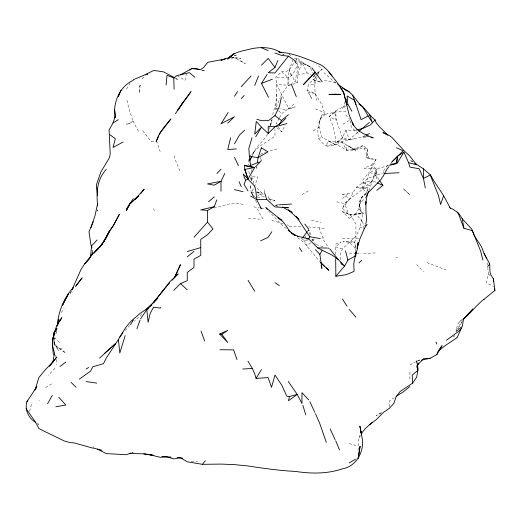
<?xml version="1.0" encoding="UTF-8"?>
<svg xmlns="http://www.w3.org/2000/svg" width="521" height="521" viewBox="0 0 521 521"><rect width="100%" height="100%" fill="white"/><g stroke="black" fill="none" stroke-linecap="round" stroke-linejoin="round"><path stroke-width="0.39" stroke-dasharray="2.6 1.95" d="M335.687 254.339L335.693 246.765L341.209 242.024L334.502 244.525M355.934 226.602L355.928 238.397L354.749 241.998L355.85 251.845M389.662 406.673L389.669 400.675L394.39 397.562M293.102 59.453L289.122 70.302L288.106 77.916L288.133 85.691L297.341 82.839L297.452 75.109L301.959 62.787L295.029 58.339L292.678 57.753M280.721 96.672L281.711 94.457L287.911 85.184L288.106 77.505L281.718 71.716L275.811 77.225C277.276 88.212 277.322 99.726 274.964 110.524M140.032 85.561L139.771 93.142L139.739 85.672L140.442 85.737L139.739 85.672M340.454 259.614L339.985 255.485L342.238 248.992L355.934 236.384L359.907 228.029L362.681 214.952L362.206 213.773L350.496 214.808L348.686 214.333L342.434 208.335C345.964 199.23 356.006 195.434 362.675 189.006L363.052 182.669L367.917 178.117L376.169 175.61L377.282 174.45L382.564 173.708M388.64 165.509L376.169 169.038L364.153 168.159L371.883 164.825L376.169 169.038L377.282 174.45L370.483 170.588L376.032 159.595L369.428 158.749L366.1 157.537L367.631 154.581L367.852 148.739L362.681 145.646L355.934 150.165L346.895 145.248L342.434 142.129L335.687 144.864L322.193 137.407C319.529 130.374 317.856 121.601 322.199 114.88L337.419 111.768L346.328 111.123M346.452 150.146L346.895 145.248L355.934 150.165L346.452 150.146L342.434 142.129L328.94 141.237L327.852 140.663L326.406 146.362L335.687 144.864L328.94 141.237M251.409 180.553L251.643 175.316M276.788 94.347L276.045 101.706L272.522 115.252M316.312 75.903C313.147 81.016 315.146 87.834 315.153 93.461L321.796 104.747L325.065 114.425L320.005 119.289L319.073 122.363L317.823 130.875L318.253 138.417L324.876 145.483L336.54 144.421L346.628 150.243L357.393 148.667L367.852 148.739L366.1 157.537L376.032 159.595L371.883 164.825L370.483 170.588M253.597 196.827L251.317 192.646L250.542 188.263L250.953 184.441M251.363 180.618L251.78 176.795L257.954 176.958L254.723 186.238L251.317 192.646L253.87 196.704M250.542 188.263L250.966 185.053M358.025 450.45C358.982 445.266 357.81 440.011 360.096 435.028M256.716 166.785L256.488 168.322L257.081 166.928M248.778 159.543L248.211 164.962M56.737 331.011L56.333 333.225L56.763 330.907M376.169 178.736L376.169 169.038L374.879 175.838L369.422 185.645L362.675 182.773L356.598 187.163L352.873 192.809L350.066 198.976L342.707 194.411L342.434 194.971M270.419 125.756L271.617 119.752M186.466 73.357L185.001 80.306L176.873 75.61M487.832 267.221L488.307 273.961L486.412 282.844L493.582 286.491M366.817 192.223L367.787 187.723L356.598 187.163L362.675 189.006L366.817 192.698M313.942 74.536L309.435 66.447L301.19 62.572L298.077 67.678L294.958 81.465L292.229 83.152M264.147 192.405L264.981 188.804M54.308 338.188L53.963 339.646L54.764 345.078L58.508 350.705L54.119 341.724M378.871 179.511L376.169 175.61L369.428 172.002L367.917 178.117L362.675 189.006L367.787 187.723L367.924 191.494M311.975 99.075L307.09 90.328L308.699 83.914L315.264 77.818M270.51 125.73L272.079 119.628L268.901 130.478M383.287 173.141L383.69 171.643M458.291 329.63L457.138 330.633L456.083 330.301L457.952 323.593L461.573 319.744M29.573 411.264L32.081 402.323M342.434 137.173L341.698 139.608L335.687 142.975L335.055 135.773L333.427 127.046L329.155 116.541L335.687 110.914L345.11 105.678M369.044 190.686L376.169 169.038M317.107 77.29L314.515 84.962L308.699 83.914M318.142 74.223L318.917 71.918L322.193 69.078L316.579 64.441M267.677 134.092C263.47 141.803 255.153 146.714 252.216 155.466M355.934 224.245L350.496 214.808L342.434 211.624L349.187 218.475L350.496 214.808L355.934 213.864L363.612 213.512L358.956 208.407C359.112 202.903 360.525 196.678 365.742 193.812M311.18 67.456L304.205 63.425L296.41 57.538L297.263 64.838L295.205 70.53L291.246 76.099L288.106 77.505L275.811 77.225M345.084 101.888L342.31 108.804L345.977 105.724M319.073 122.363L322.199 114.88M278.116 110.498L275.72 108.44L280.057 98.143M364.231 228.732L362.681 221.783M71.266 291.434L69.964 294.352L71.273 291.682M305.873 235.98L303.925 240.174L307.201 246.075L311.578 241.679M308.139 231.077L308.784 229.676L311.324 235.596M355.615 130.191L353.349 130.751L345.944 130.217L342.434 137.772L335.687 142.975L360.441 137.433L368.673 136.756M126.531 89.143L130.042 83.197M252.281 155.655L254.417 151.539L249.898 155.877M276.807 127.782L281.718 131.898L285.195 125.183M359.216 437.979L360.675 435.237M279.139 118.326L276.195 123.744L277.739 123.659M279.503 117.648L281.711 113.585L287.266 109.56L279.569 108.811M461.743 322.336L457.138 330.633L455.966 331.584L459.437 328.601M316.748 75.239L318.917 71.918L317.641 72.914M301.19 62.572L295.212 61.068L289.122 70.302L285.697 71.52L281.718 71.716M456.083 330.301L462.83 320.239M61.185 312.659L64.174 308.484M383.619 170.79L387.181 165.873L389.044 164.597M334.736 112.217L335.687 110.914L336.234 120.247L329.155 116.541L334.736 112.217L335.687 118.514L342.434 137.772L349.181 139.745L357.699 132.406M307.813 230.953L308.784 229.676L309.5 234.398M342.434 208.335L349.181 199.53L344.668 203.652L335.687 201.562M141.705 313.955L140.025 316.097L134.281 321.197M54.998 368.314L48.323 375.341M362.681 180.136L369.428 172.002M125.177 330.555L129.768 325.417M366.621 196.189L359.249 204.278L362.206 213.773L355.934 213.864L349.187 218.475M454.507 335.413L453.407 336.546L457.132 337.621M253.831 152.236C259.321 144.747 268.068 141.79 274.971 136.001L274.971 128.68M312.131 241.132L313.225 240.031L312.587 238.553M342.238 248.992L335.693 246.765M142.07 78.892L145.73 75.369M409.825 194.62L403.156 188.602L409.91 194.919L409.89 194.561M257.465 196.287L261.477 192.581L255.85 187.293M366.66 192.972L361.411 197.733L360.004 200.005L358.956 208.407L355.934 213.864L362.642 221.861M293.785 104.154L288.771 108.694L288.908 109.13L295.212 106.864L288.771 108.694L276.684 84.513L287.911 85.184M365.989 193.76L361.411 197.733L358.956 208.407L362.206 213.773M458.864 329.129L460.597 327.624M460.017 328.106L461.749 326.615M362.675 189.006L372.424 180.722L376.618 182.578M316.781 73.468L313.167 76.392L316.996 73.409M317.38 72.979L322.193 69.078M342.44 198.39L349.187 193.004M459.242 321.9L461.56 320.207M313.199 130.947L319.523 126.811M288.133 85.691L291.545 83.575M45.568 387.604L52.321 383.489M409.903 365.065L415.302 361.906M343.059 124.096L350.314 119.908L351.18 127.196L358.663 133.825M302.076 194.639L308.614 190.627M381.626 412.593L376.169 415.576L381.567 412.678M138.378 131.292L133.285 121.413L127.013 124.734L126.538 123.822M359.907 228.029L364.225 225.847M362.681 136.743L365.377 135.473M126.961 124.213L133.285 121.413M260.428 154.307L266.023 151.871M349.181 146.271L353.082 149.468L362.681 145.646L369.428 158.749M131.78 452.664L133.285 452.072L131.813 452.619M38.828 400.916L39.335 400.734M417.399 360.851L420.401 359.803M362.675 182.773L372.424 180.722M213.994 208.016C223.796 206.023 233.76 200.585 243.769 204.792M318.253 138.417L322.193 137.407M276.97 148.98L268.725 150.973M297.452 75.109L307.116 72.901L312.672 75.786M278.715 204.538L274.971 205.32L278.813 206.55L274.248 204.903M418.239 360.786L419.828 360.454M257.302 197.57L264.29 196.196L261.477 192.581L257.569 192.607M231.311 58.209L234.489 57.59L241.008 58.365L231.845 57.811M342.707 194.411L352.873 192.809M231.532 58L234.489 57.59L245.398 63.621L238.501 59.811M314.384 239.002L311.968 239.308L311.03 238.149M363.599 253.538L375.993 252.9M343.573 139.381L354.117 138.99M349.187 242.18L354.749 241.998L355.928 249.103L349.187 242.18L342.948 241.607L354.749 241.998M191.187 461.665L197.472 461.456M342.44 238.618L355.928 238.397L359.08 238.911M307.8 240.116L303.925 240.174L300.005 237.556M311.675 240.057L313.225 240.031L315.452 244.388M368.614 136.704L363.749 136.756L367.696 137.205M231.637 57.61L234.489 57.59M253.812 196.397L251.317 192.646L256.788 192.614M289.201 226.16L300.793 226.407M54.015 342.785L54.764 345.078L59.062 348.536L62.058 348.66M349.285 253.063L355.732 253.434M356.54 253.48L361.372 253.753M248.543 218.273L259.354 219.165M324.485 228.309L308.712 226.941M275.72 108.44L278.8 108.739M324.27 80.41L335.693 82.663M253.753 206.817L258.983 207.872M395.888 257.198L397.438 257.491M262.109 208.55L263.665 208.888M311.382 220.292L321.17 222.434M201.581 70.315L205.372 71.149L201.588 70.088M353.082 149.468L355.934 150.165M349.181 443.592L355.934 445.488M283.053 223.743L271.187 220.123M286.915 224.851L288.465 225.3M316.201 244.616L323.697 246.889M327.442 248.029L328.946 248.484L322.199 237.804M320.702 82.142L312.463 79.433L321.04 82.272M427.005 262.604L446.165 270.041M176.118 78.795L177.635 79.374L175.577 78.222M307.09 90.328L315.153 93.461L308.699 92.36L311.994 99.088M174.411 78.104L177.635 79.374M315.472 108.863L323.196 112.191L325.065 114.425M342.434 211.624L348.686 214.333L344.668 203.652M309.435 66.447L301.959 62.787L307.116 72.901M283.02 54.119L284.381 54.809M313.368 76.151L315.446 77.232L314.319 75.213M92.803 446.575L94.151 447.318M282.356 53.969L283.724 54.738M297.341 82.839L294.958 81.465L289.122 70.302L291.246 76.099M59.316 342.453L54.477 337.452M413.146 162.116L409.903 159.986L412.971 162.181M59.062 348.536L65.809 352.971L54.764 345.078L54.444 338.142M257.048 191.819L261.47 195.069L257.53 192.171M297.602 237.693L303.802 242.382L319.64 261.425M37.492 423.625L38.639 424.504L36.581 422.231M335.902 83.217L324.023 72.764M278.715 111.012L281.711 113.585M286.309 228.706L281.718 224.662L268.719 211.155M488.307 273.961L490.554 276.123M416.657 264.479L423.397 271.623M345.612 114.828L349.786 119.348M251.317 192.646L255.746 197.876M263.138 218.905L261.477 216.762L256.638 207.365M294.951 61.843L297.263 64.838M142.754 130.673L151.038 141.471L156.945 142.012L160.181 151.67M323.58 238.221L322.193 236.345L319.113 227.853M289.22 53.904L290.51 55.754M278.318 126.883L281.718 131.898M255.498 200.311L257.778 204.493M268.224 196.41L270.601 201.301M153.526 208.719L154.372 210.64M295.212 61.068L298.077 67.678M179.901 170.849L175.61 160.579L173.767 154.242M288.458 107.99L288.908 109.13M132.777 120.266L129.41 110.537L126.531 98.684M345.944 130.217L349.181 139.745M55.33 355.003L55.799 356.507M251.78 176.795L253.818 183.333M260.507 157.414L261.47 160.917M92.399 250.171L92.797 251.695L92.497 250.249M249.364 173.949L248.66 170.178M250.139 176.99L250.907 180.032M315.446 93.806L316.827 100.286M487.389 262.805L487.623 265.007M251.109 169.39L251.311 171.611M97.668 209.67L97.707 211.22L97.688 208.888M56.743 359.516L56.776 364.641M409.903 372.027L409.903 379.001M274.964 200.565L267.742 198.742L274.964 200.565"/><path stroke-width="0.78" d="M173.76 290.36L180.507 283.58L187.254 280.702L187.254 272.424L194.001 267.442L194.007 259.126L200.754 255.362L200.748 239.328L207.495 234.737L212.959 228.888L207.495 222.141L207.501 210.425L214.248 206.733L216.788 199.934M255.739 136.723L261.477 127.189L254.73 134.144L256.286 121.458L261.477 127.189L268.217 133.493L268.224 126.245L274.964 126.798L286.928 123.568M335.693 258.611L335.843 276.286L346.231 274.671L354.065 271.402L353.772 263.444L355.928 252.6L355.628 256.723L355.804 252.151M54.125 333.512C55.187 327.813 58.684 322.532 61.791 317.647L59.407 321.744M365.84 201.744L365.651 204.538L367.364 193.382M115.05 117.824C112.601 103.171 119.361 86.466 133.304 80.338M166.075 84.956L167.02 75.33L173.767 77.85L176.873 75.61L189.279 72.647L194.906 77.193M90.491 256.957L91.585 245.912L97.14 239.927M57.297 325.99C58.254 311.962 63.679 298.071 73.233 287.67L72.256 289.676M35.688 422.394C28.681 418.467 24.526 409.721 26.812 401.88L36.861 386.575L35.48 389.461M257.283 162.949L258.071 157.583L261.47 147.671M58.339 322.401L58.912 319.308L57.03 325.84L58.612 323.105M281.32 97.414L279.497 106.258L274.964 115.558L268.413 120.67L261.47 120.67L256.873 119.316M365.853 223.672L366.712 219.51L365.931 212.171L365.931 201.92M115.193 117.166L115.616 115.18L114.646 109.801M97.648 203.457L95.089 215.368L91.051 227.703M389.363 165.326L395.901 163.705L397.543 156.267L403.156 150.843L396.533 147.756M308.706 399.894L301.959 392.652L301.959 403.514L297.231 394.397L289.474 396.546L288.465 400.753L297.231 394.397L288.217 381.405M230.621 137.804L227.742 149.553L236.384 148.921M382.271 176.886L381.867 178.384L379.698 180.846L367.442 193.428M97.577 205.802C96.346 192.308 96.756 179.823 106.297 169.318M417.484 365.853L418.311 363.026M252.053 137.687L248.862 148.335L249.338 156.398L250.588 165.567M360.76 432.814L361.203 431.336L361.099 433.101L359.881 426.015L362.505 440.076C363.632 452.879 355.765 466.529 342.44 468.835C327.318 473.954 311.35 473.817 295.759 471.459L295.212 471.42C279.347 470.6 263.652 468.366 247.983 465.976L234.483 464.621L220.989 464.081L202.441 464.328L187.254 461.795L180.513 457.796L173.767 458.89L167.02 456.93L160.273 457.282L148.641 454.481L143.829 453.856L129.612 453.439M125.183 335.583L119.791 353.049L118.384 339.51L125.73 327.475L130.615 321.574L140.032 313.447L147.873 308.165L157.72 298.272L147.873 308.165M35.011 390.17L38.815 377.653L45.568 369.461L52.321 362.557M97.166 188.159L97.551 195.727L96.359 184.942L100.892 171.976L109.397 157.72L110.231 153.995L109.071 129.957L113.044 122.949L115.616 115.18M368.783 191.448L366.621 196.189M391.356 162.48L397.543 156.267L403.905 152.152L408.588 162.65L409.903 167.085L419.203 168.778L423.404 178.488L430.47 174.906L433.804 180.774L443.638 195.675L440.616 204.512L438.448 195.473L430.151 174.711L423.404 168.83L415.094 163.399M421.417 360.122L430.144 358.298L436.891 354.501L438.115 351.089M136.919 328.81L140.032 320.168M91.807 255.023L92.803 252.594L89.273 258.755L84.649 263.88L80.976 269.546L71.918 289.982M260.09 207.241L261.477 208.888L256.69 199.602L255.909 191.357L254.73 186.205L247.976 179.048L254.723 167.495L244.434 165.45L244.798 169.358L247.892 178.937L245.56 180.383L244.056 184.519L247.983 190.862M54.998 333.238L52.771 338.963L52.608 346.322L54.484 353.03L52.829 362.369M55.832 331.095L56.945 328.237C51.924 335.804 52.243 345.104 53.279 353.726L54.243 355.022M53.038 338.285L52.771 338.963L54.164 331.975L54.236 333.518M254.73 85.464L258.52 76.007M279.373 124.447L281.718 120.318L288.458 114.731M364.231 228.732L359.868 239.041L357.113 248.426L358.077 242.552L357.191 249.833L354.866 256.286L347.911 260.057L344.661 265.97L335.843 276.286M160.585 307.351L160.266 308.113L153.519 307.149L150.185 313.355L148.114 322.343L146.779 309.591L148.583 308.575M295.212 60.853L288.458 56.138L274.964 72.966L268.224 72.712L274.971 67.45L277.914 60.429M121.022 90.113L118.339 96.352L119.784 93.018M472.853 308.823L463.553 319.034L462.329 326.113L457.132 337.621L445.442 345.449L438.721 350.659M158.71 136.098L156.209 141.588C158.846 132.731 165.164 125.861 170.947 118.931L160.273 132.673L159.335 134.731M106.74 236.814L109.325 231.383L113.363 225.547L119.368 214.287L113.363 225.547L109.325 231.383L103.62 241.835M249.741 160.312L251.115 157.427M224.811 173.402L220.989 181.301L220.989 191.233M249.787 160.448L251.923 156.339M436.891 354.501L442.095 345.599L439.001 349.871M361.411 433.869C363.879 429.083 368.581 425.878 372.352 422.192M296.052 216.176L309.852 236.755L308.706 238.898L306.452 238.8M382.922 176.697L387.246 168.7L388.842 166.824M93.168 221.627L89.013 231.819L90.784 244.049L91.794 247.872M321.105 265.56L321.906 268.413L319.861 254.346L322.199 250.217L332.059 255.095L338.09 259.406L344.661 265.97L341.138 263.939L340.91 262.499M47.554 403.775L52.315 395.367M234.489 143.848L239.439 135.102L244.577 130.283M103.217 242.591L106.102 237.53L99.544 247.468L102.858 243.229L95.004 251.728L98.436 248.465L93.292 253.284L84.649 263.88M130.511 324.713L133.285 320.122M281.711 385.104L274.964 375.009L271.506 387.337L268.081 377.569L256.072 378.428L261.477 369.539M403.905 152.152L396.885 163.679L397.543 156.267L392.691 161.263M103.646 241.952L106.414 237.491M268.51 97.355L261.477 83.438L267.052 74.49M234.489 96.242L237.498 91.553M271.819 231.702L268.113 237.355L260.617 240.819M140.618 318.878L146.779 309.591M182.91 102.468L177.472 110.628L191.031 91.572L182.91 102.468L175.408 113.715M126.538 208.758L133.285 198.631M118.384 339.51L106.291 358.077L103.386 363.749L92.797 366.804L90.491 371.193L79.309 379.145M369.422 424.804L376.169 419.731L383.397 412.43L389.122 408.503L393.863 403.449L396.045 396.917L400.121 391.479L412.658 383.137L416.657 377.171L418.142 369.005L416.65 360.981L416.872 361.945M364.01 228.908L367.11 224.395L364.947 225.489M119.784 336.911L122.826 332.659M54.164 360.539L56.828 356.885L49.332 366.302M163.496 290.086L153.526 302.636L169.761 281.848L178.149 273.838L172.204 280.103M302.44 237.967L307.325 231.591M140.957 193.271L144.213 189.195L134.9 199.4L138.677 195.766M487.702 266.518L489.707 264.017L483.892 253.134L481.476 246.739L474.579 236.059M202.441 464.328L205.398 460.668M100.019 246.713L102.858 243.229M161.419 292.62L169.612 282.838M228.146 112.536L220.995 123.809L234.483 116.711L227.736 123.086M49.866 365.716L53.448 361.418M93.969 253.219L98.977 247.853M26.812 401.88L27.769 400.76M241.236 86.714L251.161 75.871M194.001 237.244L207.495 222.141M86.05 262.31L89.273 258.755M461.092 328.621L458.363 331.616L446.36 340.272M417.692 364.96L423.397 358.748L430.144 358.298M217.01 173.5L220.989 169.201M255.524 166.844L261.47 160.54M241.236 98.599L244.212 95.467M285.925 118.124L281.711 122.533L274.964 126.798L268.217 133.493M358.989 104.096C365.521 108.108 369.07 115.304 375.1 119.941L370.314 124.968L362.857 128.453L356.371 130.003M261.477 65.125L268.224 58.456L274.971 67.45M358.93 262.955L361.769 260.266M99.544 358.135L115.252 343.867L104.636 353.323M138.632 195.772L129.612 204.141L126.538 210.302L129.612 204.141L138.586 195.798M146.154 309.637L151.559 304.772L146.779 309.051M234.483 53.507L228.517 58.684L228.472 57.811L233.831 53.963L227.736 59.075C233.304 51.703 243.379 50.96 251.702 48.694C261.601 46.747 272.32 47.053 281.04 52.738M208.576 201.738L214.248 196.827M369.428 122.376L358.878 131.429M483.762 299.536L494.95 290.418L493.367 278.826L490.867 274.841L490 271.982L489.707 264.017M376.82 190.302L382.915 185.365L379.77 180.813M187.26 256.833L194.007 251.389M189.781 70.094L191.676 68.577L196.293 68.596L199.322 69.449M409.91 386.556L403.163 391.929L396.416 396.227M484.12 299.152C476.298 305.124 470.678 313.518 462.72 319.36M59.98 366.497L65.809 362.069M221.816 334.326L227.742 330.418L219.654 334.026L227.736 342.486L221.816 334.326L219.654 334.026M147.222 74.073L146.779 74.36L147.541 74.256M113.044 122.949L118.313 119.706M86.056 369.005L88.681 367.481M180.507 74.894L191.676 68.577L200.754 69.606L203.503 67.613L207.82 62.312L225.586 58.906M349.187 462.863L355.576 459.248M346.458 104.929L347.807 104.18L347.142 96.007L354.56 100.293L361.099 119.648L368.158 115.936L372.424 122.722L369.422 114.49M123.086 142.025L113.044 147.469L115.317 138.723L109.449 134.32M366.055 135.154L369.428 133.565M133.285 79.726L145.366 74.633L153.519 70.543L154.516 70.491L163.594 71.898L174.887 77.844M131.031 452.957L126.538 454.729L106.291 453.615L97.525 449.174M259.145 162.064L247.976 166.433L244.434 165.45M261.477 83.438L272.418 79.179M227.436 58.059L220.995 60.202L222.578 59.895M187.254 251.578L200.754 247.566M214.248 206.733L200.754 209.846L207.501 210.425M234.483 55.604L236.085 55.259M55.851 406.777L65.815 405.019L58.782 397.289M384.068 173.493L399.086 172.744M291.415 204.063L279.249 204.831M390.444 164.115L395.901 163.705M242.701 369.011L252.353 368.49L254.73 373.889L256.072 378.428M283.483 207.28L288.458 207.762L274.964 206.928L266.674 199.361L256.69 199.602L250.497 196.026M297.406 236.15L308.706 238.898L317.634 247.846L327.116 248.048M219.855 349.728L233.603 349.878L237.022 359.64M161.966 456.539L171.09 457.106M288.458 56.138L281.718 55.46L274.971 53.083M370.861 137.57L373.231 137.837C365.071 134.594 355.706 131.207 352.137 122.266L353.7 125.737L349.187 115.03L343.678 92.575L337.113 82.429L328.946 72.002M177.127 457.503L182.702 458.187M249.338 156.398L258.071 157.583L268.055 151.819L261.373 147.886M289.474 396.546L286.784 396.162L281.972 385.592M86.076 381.561L96.808 383.124M143.829 453.856L153.519 455.374L148.641 454.481M249.481 166.668L254.723 167.495L244.798 169.358L248.003 178.977L243.164 173.981L245.56 180.383M309.852 236.755L320.233 238.553M234.489 189.618L243.079 191.741M93.226 448.014L101.966 450.268M449.499 207.195L450.385 208.413L452.469 208.954L458.649 213.174L462.296 218.859L471.687 229.019L474.149 235.388M408.588 162.65L416.65 164.812L409.584 155.805L404.355 151.031L391.948 137.459L389.669 135.779L382.922 132.536L387.95 135.154L379.236 126.583L376.175 122.774L375.1 119.941M457.132 211.943L458.988 215.121L463.885 228.257L472.417 230.66L480.564 250.946L482.915 260.096M92.797 448.145L74.229 442.909L70.446 442.655L64.148 440.935L38.828 428.562C35.643 421.105 30.27 415.204 26.05 408.399M280.995 52.829L278.833 52.107C292.587 52.908 305.495 58.319 318.123 63.673C324.114 65.854 328.373 70.941 331.975 75.955M261.47 47.795L268.217 50.602M344.954 89.566C353.082 92.595 356.182 101.784 362.675 106.746L368.158 115.936M377.321 182.891L382.915 185.365M317.634 247.846L322.199 250.217M282.415 207L291.473 212.04M291.18 232.711L298.592 236.762M342.44 87.997L349.181 91.742M274.964 282.714L279.399 285.501M291.18 232.796L295.205 235.518C287.169 231.637 285.97 221.51 277.973 217.765L281.711 220.422L265.86 207.619L267.28 209.39M337.699 84.031L346.836 90.752M290.158 211.129L288.458 209.956L299.021 219.634L297.113 217.244M288.608 210.067L292.294 212.614M414.814 163.496L416.65 164.812M274.964 115.558L281.587 120.631M288.106 230.262L289.91 231.819M324.446 266.387L320.63 262.604M326.133 267.866L328.94 270.327L320.695 262.551M180.507 283.58L187.26 289.806M71.09 382.394L76.131 387.279M315.452 249.657L319.861 254.346M349.181 309.311L355.928 317.172M311.897 67.873L322.193 81.81M329.663 248.693L338.09 259.406M304.818 224.082L308.706 229.064M299.347 247.599L301.959 251.61M342.44 298.956L347.019 306.283M248.1 280.337L254.73 291.232M247.983 361.209L252.353 368.49M340.22 86.779L343.678 92.575L346.367 103.353L346.257 98.879M347.807 104.18L351.877 111.214M443.638 195.675L450.385 208.413M484.126 253.473L486.64 258.429M234.483 157.329L238.39 165.658M330.177 429.004L335.075 439.62M309.897 401.717L314.801 412.332M435.986 342.069L436.891 344.101M315.446 413.654L319.523 422.85L326.302 442.349M239.061 181.634L241.236 186.616M335.693 440.753L339.49 449.962M291.239 83.901L296.286 96.561M201.002 331.05L204.61 340.923M494.266 288.452L494.95 290.418M352.671 95.174L355.928 104.565M302.864 405.442L305.82 414.944M264.642 192.744L266.674 199.361M345.475 250.861L347.911 260.057M416.657 365.827L417.783 370.516L412.189 375.074L412.658 383.137M91.585 245.912L91.891 247.358M423.573 179.087L425.338 187.899M462.296 218.859L463.885 228.257M173.767 77.85L174.112 89.195M493.367 278.826L493.433 281.125M423.404 168.83L423.404 178.488M360.083 446.269L358.214 458.135L360.083 446.269M180.37 264.766L174.841 276.996L180.37 264.766M106.291 237.114L109.325 231.383L106.291 237.114M65.359 299.484L62.383 305.56L68.577 293.551L65.359 299.484M82.051 277.96L75.701 286.244L82.051 277.96M308.699 78.938L303.417 84.656L315.446 72.178L308.699 78.938M220.989 181.301L214.242 185.176L207.495 183.9L220.989 181.301M335.687 94.21L328.94 94.366L340.539 94.386L335.687 94.21"/></g></svg>
